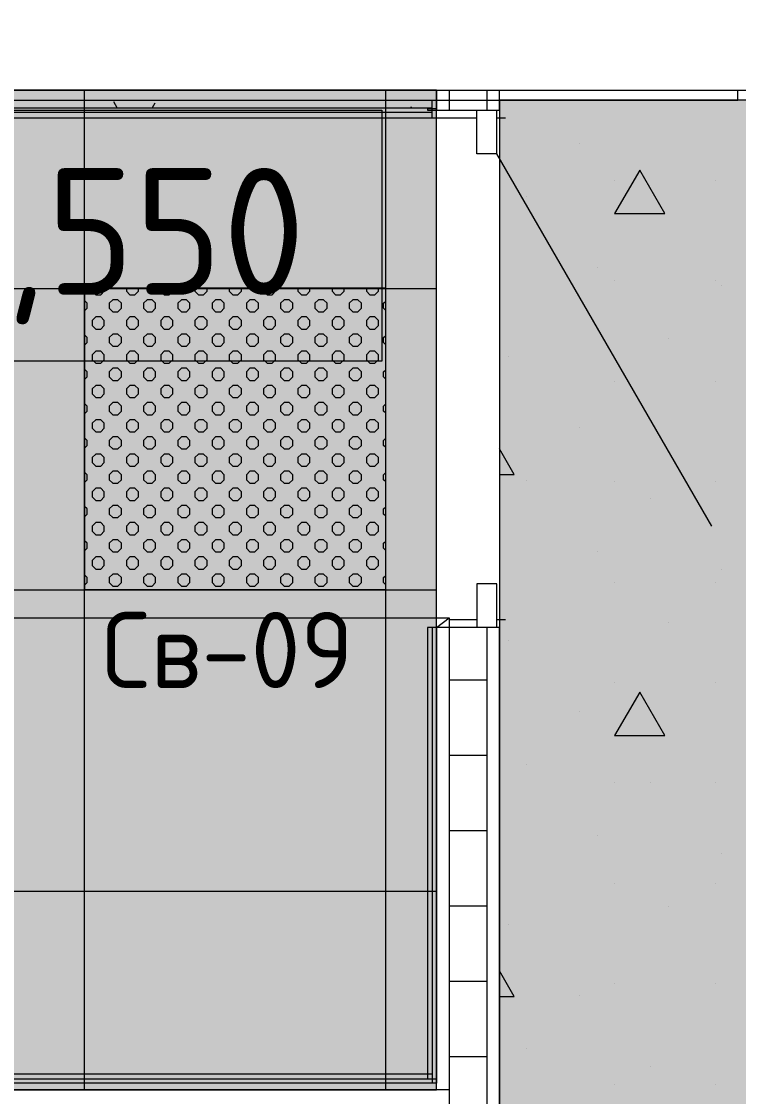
# Model space of a CAD drawing. Header units: millimetres. Extents: x -13069 to 207500, y -71366 to 56785.
# Drawn here: x 145795 to 147223, y 17349 to 19489 of the extents above; entities that cross this region are included whole.
import ezdxf

# ---------------------------------------------------------------- set-up
doc = ezdxf.new("R2010")
doc.units = ezdxf.units.MM
doc.layers.add('PDF _Подложка без мебели', color=7, linetype='Continuous')
doc.layers.add('PDF _Текст', color=7, linetype='Continuous')
doc.layers.add('PDF _Потолки', color=7, linetype='Continuous', lineweight=5, true_color=0x535353)
doc.layers.add('PDF _Ригели', color=7, linetype='Continuous', true_color=0x959595)
doc.layers.add('PDF _светильники', color=7, linetype='Continuous', true_color=0xffffff)
doc.styles.add('PDF GOST Common', font='GOST_Common.ttf')

msp = doc.modelspace()

# ---------------------------------------------------------------- linework, layer by layer
at = {"layer": 'PDF _Подложка без мебели', "lineweight": 18}
for points in [[(135486.622, 22410.943), (135410.621, 22410.943), (135486.622, 22410.943), (135486.622, 22470.941), (135410.621, 22470.941), (135486.622, 22470.941), (135486.622, 22410.943), (135486.622, 22080.941), (136789.421, 22080.941), (136789.421, 19352.841), (149722.02, 19352.841), (149722.02, 22147.842), (149690.422, 22147.842), (149690.519, 22119.644), (149838.92, 22119.644)], [(143429.521, 19352.841), (143429.521, 19332.842), (147222.02, 19332.842), (147222.02, 19352.841)], [(146622.02, 19352.841), (146622.02, 19315.341), (146622.02, 19312.841)], [(146647.02, 19352.841), (146647.02, 19312.841)], [(146722.02, 19352.841), (146722.02, 19312.841)], [(147170.024, 18484.542), (146742.021, 19225.842), (146742.021, 19312.841), (146747.02, 19312.841), (146747.02, 19352.841)], [(143457.023, 19332.842), (143457.023, 19297.842), (146613.023, 19297.842), (146613.023, 19332.842)], [(143457.023, 19317.843), (146613.023, 19317.843)], [(143457.023, 19308.843), (146613.023, 19308.843)], [(145985.52, 19317.843), (145978.923, 19329.241)], [(146060.923, 19327.041), (146055.619, 19317.843)], [(146060.923, 19327.041), (146060.923, 19327.041)], [(146060.923, 19327.041), (146060.923, 19327.041)], [(146572.123, 19317.843), (146571.324, 19319.241)], [(146622.02, 19315.341), (146604.02, 19315.341), (146604.02, 19312.841), (146702.024, 19312.841), (146742.021, 19312.841)], [(146742.021, 19225.842), (146702.024, 19225.842), (146702.024, 19312.841)], [(146613.023, 19297.842), (146702.024, 19297.842)], [(146742.021, 19297.842), (146759.019, 19297.842)], [(146702.024, 16613.742), (146702.024, 16526.742), (146742.021, 16526.742), (146742.021, 16613.742), (146747.02, 16613.742), (146747.02, 18282.842), (146742.021, 18282.842), (146742.021, 18369.842), (146702.024, 18369.842), (146702.024, 18282.842), (146604.02, 18282.842), (146604.02, 17384.341)], [(143457.023, 17377.041), (143454.521, 17375.341), (143454.521, 17384.341), (143466.52, 17384.341), (144410.52, 17384.341), (144410.52, 18292.843), (144528.52, 18292.843), (144528.52, 17384.341), (145460.52, 17384.341), (145460.52, 18292.843), (145578.52, 18292.843), (145578.52, 17384.341), (146613.023, 17384.341), (146622.02, 17384.341)], [(146613.023, 17393.344), (145587.522, 17393.344), (145587.522, 18301.843), (145451.524, 18301.843), (144537.522, 18301.843)], [(146622.02, 18282.842), (146622.02, 17384.341), (146622.02, 17375.341), (145509.52, 17375.341), (145509.52, 18243.841), (145529.521, 18243.841), (145529.521, 17375.341)], [(145587.522, 18301.843), (146647.02, 18301.843), (146647.02, 18282.842), (146647.02, 16613.742)], [(146613.023, 18282.842), (146613.023, 17393.344), (146613.023, 17375.341)], [(146621.623, 18282.842), (146647.02, 18301.843)], [(146702.024, 18297.842), (146647.02, 18297.842)], [(146742.021, 18282.842), (146702.024, 18282.842)], [(146722.02, 18282.842), (146722.02, 16613.742)], [(146759.019, 18297.842), (146742.021, 18297.842)], [(146647.02, 18178.341), (146722.02, 18178.341)], [(146647.02, 18028.341), (146722.02, 18028.341)], [(146647.02, 17878.341), (146722.02, 17878.341)], [(146647.02, 17728.341), (146722.02, 17728.341)], [(146647.02, 17578.341), (146722.02, 17578.341)], [(146647.02, 17428.341), (146722.02, 17428.341)], [(146647.02, 17362.341), (145509.52, 17362.341), (145509.52, 17375.341)]]:
    msp.add_lwpolyline(points, dxfattribs=at)
at = {"layer": 'PDF _Потолки', "color": 7, "lineweight": 13}
for points in [[(143419.523, 17362.341), (146621.623, 17362.341), (146621.623, 19352.841), (143419.523, 19352.841)], [(146747.02, 19332.842), (146747.02, 15296.041), (151385.02, 15296.041), (151385.02, 19332.842)]]:
    msp.add_lwpolyline(points, close=True, dxfattribs=at)
for points in [[(145920.622, 17362.341), (145920.622, 19352.841)], [(146520.622, 17362.341), (146520.622, 19352.841)], [(143419.523, 18957.543), (146621.623, 18957.543)], [(143419.523, 18357.543), (146621.623, 18357.543)], [(143419.523, 17757.543), (146621.623, 17757.543)]]:
    msp.add_lwpolyline(points, dxfattribs=at)
at = {"layer": 'PDF _Потолки', "color": 161, "lineweight": 20, "true_color": 0x40a5ff}
for points in [[(146906.62, 19247.543), (146906.62, 19247.543)], [(146976.622, 19173.342), (146976.622, 19173.342)], [(147176.622, 19173.342), (147176.622, 19173.342)], [(146800.621, 19141.543), (146800.621, 19141.543)], [(147048.02, 19106.143), (147048.02, 19106.143)], [(146942.021, 19000.042), (146942.021, 19000.042)], [(146976.622, 18973.342), (146976.622, 18973.342)], [(147176.622, 18973.342), (147176.622, 18973.342)], [(147189.524, 18964.743), (147189.524, 18964.743)], [(147083.421, 18858.642), (147083.421, 18858.642)], [(146765.22, 18823.342), (146765.22, 18823.342)], [(146976.622, 18773.342), (146976.622, 18773.342)], [(147176.622, 18773.342), (147176.622, 18773.342)], [(146906.62, 18681.842), (146906.62, 18681.842)], [(146747.02, 18587.243), (146776.622, 18587.243), (146747.02, 18638.442)], [(146800.621, 18575.842), (146800.621, 18575.842)], [(146976.622, 18573.342), (146976.622, 18573.342)], [(147176.622, 18573.342), (147176.622, 18573.342)], [(147048.02, 18540.441), (147048.02, 18540.441)], [(146942.021, 18434.341), (146942.021, 18434.341)], [(147189.524, 18399.041), (147189.524, 18399.041)], [(146976.622, 18373.342), (146976.622, 18373.342)], [(147176.622, 18373.342), (147176.622, 18373.342)], [(147083.421, 18292.941), (147083.421, 18292.941)], [(146765.22, 18257.641), (146765.22, 18257.641)], [(146976.622, 18173.342), (146976.622, 18173.342)], [(147176.622, 18173.342), (147176.622, 18173.342)], [(146906.62, 18116.143), (146906.62, 18116.143)], [(146800.621, 18010.144), (146800.621, 18010.144)], [(146976.622, 17973.342), (146976.622, 17973.342)], [(147048.02, 17974.743), (147048.02, 17974.743)], [(147176.622, 17973.342), (147176.622, 17973.342)], [(146942.021, 17868.743), (146942.021, 17868.743)], [(147189.524, 17833.343), (147189.524, 17833.343)], [(146976.622, 17773.342), (146976.622, 17773.342)], [(147176.622, 17773.342), (147176.622, 17773.342)], [(147083.421, 17727.243), (147083.421, 17727.243)], [(146765.22, 17691.943), (146765.22, 17691.943)], [(146747.02, 17547.943), (146776.622, 17547.943), (146747.02, 17599.243)], [(146976.622, 17573.342), (146976.622, 17573.342)], [(147176.622, 17573.342), (147176.622, 17573.342)], [(146906.62, 17550.543), (146906.62, 17550.543)], [(146800.621, 17444.442), (146800.621, 17444.442)], [(147048.02, 17409.042), (147048.02, 17409.042)], [(146976.622, 17373.342), (146976.622, 17373.342)], [(147176.622, 17373.342), (147176.622, 17373.342)]]:
    msp.add_lwpolyline(points, dxfattribs=at)
for points in [[(147026.622, 19193.441), (146976.622, 19106.842), (147076.622, 19106.842)], [(147026.622, 18154.241), (146976.622, 18067.642), (147076.622, 18067.642)]]:
    msp.add_lwpolyline(points, close=True, dxfattribs=at)
at = {"layer": 'PDF _Потолки', "color": 254, "lineweight": 0, "true_color": 0xcae6ff, "transparency": 33554559}
msp.add_solid([(143419.523, 17362.341), (143419.523, 19352.841), (146621.623, 17362.341), (146621.623, 19352.841)], dxfattribs=at)
at = {"layer": 'PDF _Потолки', "color": 7, "lineweight": 0, "true_color": 0xffffff, "transparency": 33554559}
msp.add_solid([(146747.02, 19332.842), (151385.02, 19332.842), (146747.02, 15296.041), (151385.02, 15296.041)], dxfattribs=at)
at = {"layer": 'PDF _Ригели', "lineweight": 18}
msp.add_lwpolyline([(145213.224, 18813.043), (145213.224, 19313.043), (146513.224, 19313.043), (146513.224, 18813.043)], close=True, dxfattribs=at)
at = {"layer": 'PDF _светильники', "color": 7, "lineweight": 13}
msp.add_lwpolyline([(145920.622, 18358.541), (146520.622, 18358.541), (146520.622, 18958.541), (145920.622, 18958.541)], close=True, dxfattribs=at)
at = {"layer": 'PDF _светильники', "lineweight": 20}
for points in [[(145935.923, 18958.541), (145935.923, 18952.542), (145943.022, 18945.443), (145953.019, 18945.443), (145960.02, 18952.542), (145960.02, 18958.541)], [(146004.222, 18958.541), (146004.222, 18952.542), (146011.222, 18945.443), (146021.22, 18945.443), (146028.324, 18952.542), (146028.324, 18958.541)], [(146072.422, 18958.541), (146072.422, 18952.542), (146079.521, 18945.443), (146089.524, 18945.443), (146096.623, 18952.542), (146096.623, 18958.541)], [(146140.721, 18958.541), (146140.721, 18952.542), (146147.819, 18945.443), (146157.823, 18945.443), (146164.921, 18952.542), (146164.921, 18958.541)], [(146209.019, 18958.541), (146209.019, 18952.542), (146216.124, 18945.443), (146226.121, 18945.443), (146233.219, 18952.542), (146233.219, 18958.541)], [(146277.323, 18958.541), (146277.323, 18952.542), (146284.422, 18945.443), (146294.419, 18945.443), (146301.42, 18952.542), (146301.42, 18958.541)], [(146345.622, 18958.541), (146345.622, 18952.542), (146352.72, 18945.443), (146362.724, 18945.443), (146369.725, 18952.542), (146369.725, 18958.541)], [(146413.92, 18958.541), (146413.92, 18952.542), (146420.921, 18945.443), (146430.925, 18945.443), (146438.023, 18952.542), (146438.023, 18958.541)], [(146482.225, 18958.541), (146482.225, 18952.542), (146489.219, 18945.443), (146499.223, 18945.443), (146506.321, 18952.542), (146506.321, 18958.541)], [(145920.622, 18913.143), (145925.92, 18918.441), (145925.92, 18928.442), (145920.622, 18933.642)], [(146520.622, 18914.141), (146516.319, 18918.441), (146516.319, 18928.442), (146520.622, 18932.742)], [(145920.622, 18844.842), (145925.92, 18850.143), (145925.92, 18860.144), (145920.622, 18865.441)], [(146520.622, 18845.843), (146516.319, 18850.143), (146516.319, 18860.144), (146520.622, 18864.443)], [(145920.622, 18776.544), (145925.92, 18781.842), (145925.92, 18791.842), (145920.622, 18797.143)], [(146520.622, 18777.542), (146516.319, 18781.842), (146516.319, 18791.842), (146520.622, 18796.142)], [(145920.622, 18708.242), (145925.92, 18713.543), (145925.92, 18723.541), (145920.622, 18728.842)], [(146520.622, 18709.243), (146516.319, 18713.543), (146516.319, 18723.541), (146520.622, 18727.841)], [(145920.622, 18640.042), (145925.92, 18645.242), (145925.92, 18655.242), (145920.622, 18660.543)], [(146520.622, 18640.942), (146516.319, 18645.242), (146516.319, 18655.242), (146520.622, 18659.542)], [(145920.622, 18571.743), (145925.92, 18576.943), (145925.92, 18586.941), (145920.622, 18592.242)], [(146520.622, 18572.644), (146516.319, 18576.943), (146516.319, 18586.941), (146520.622, 18591.241)], [(145920.622, 18503.442), (145925.92, 18508.743), (145925.92, 18518.743), (145920.622, 18523.944)], [(146520.622, 18504.342), (146516.319, 18508.743), (146516.319, 18518.743), (146520.622, 18523.043)], [(145920.622, 18435.144), (145925.92, 18440.441), (145925.92, 18450.442), (145920.622, 18455.642)], [(146520.622, 18436.141), (146516.319, 18440.441), (146516.319, 18450.442), (146520.622, 18454.742)], [(145920.622, 18366.842), (145925.92, 18372.143), (145925.92, 18382.144), (145920.622, 18387.441)], [(146520.622, 18367.843), (146516.319, 18372.143), (146516.319, 18382.144), (146520.622, 18386.444)]]:
    msp.add_lwpolyline(points, dxfattribs=at)
for points in [[(145994.224, 18928.442), (145987.12, 18935.443), (145977.122, 18935.443), (145970.024, 18928.442), (145970.024, 18918.441), (145977.122, 18911.343), (145987.12, 18911.343), (145994.224, 18918.441)], [(146062.425, 18928.442), (146055.424, 18935.443), (146045.42, 18935.443), (146038.322, 18928.442), (146038.322, 18918.441), (146045.42, 18911.343), (146055.424, 18911.343), (146062.425, 18918.441)], [(146130.723, 18928.442), (146123.722, 18935.443), (146113.725, 18935.443), (146106.62, 18928.442), (146106.62, 18918.441), (146113.725, 18911.343), (146123.722, 18911.343), (146130.723, 18918.441)], [(146199.021, 18928.442), (146191.923, 18935.443), (146181.919, 18935.443), (146174.925, 18928.442), (146174.925, 18918.441), (146181.919, 18911.343), (146191.923, 18911.343), (146199.021, 18918.441)], [(146267.32, 18928.442), (146260.221, 18935.443), (146250.224, 18935.443), (146243.223, 18928.442), (146243.223, 18918.441), (146250.224, 18911.343), (146260.221, 18911.343), (146267.32, 18918.441)], [(146335.624, 18928.442), (146328.52, 18935.443), (146318.522, 18935.443), (146311.424, 18928.442), (146311.424, 18918.441), (146318.522, 18911.343), (146328.52, 18911.343), (146335.624, 18918.441)], [(146403.923, 18928.442), (146396.824, 18935.443), (146386.821, 18935.443), (146379.722, 18928.442), (146379.722, 18918.441), (146386.821, 18911.343), (146396.824, 18911.343), (146403.923, 18918.441)], [(146472.221, 18928.442), (146465.123, 18935.443), (146455.119, 18935.443), (146448.02, 18928.442), (146448.02, 18918.441), (146455.119, 18911.343), (146465.123, 18911.343), (146472.221, 18918.441)], [(145960.02, 18894.241), (145953.019, 18901.342), (145943.022, 18901.342), (145935.923, 18894.241), (145935.923, 18884.243), (145943.022, 18877.142), (145953.019, 18877.142), (145960.02, 18884.243)], [(146028.324, 18894.241), (146021.22, 18901.342), (146011.222, 18901.342), (146004.222, 18894.241), (146004.222, 18884.243), (146011.222, 18877.142), (146021.22, 18877.142), (146028.324, 18884.243)], [(146096.623, 18894.241), (146089.524, 18901.342), (146079.521, 18901.342), (146072.422, 18894.241), (146072.422, 18884.243), (146079.521, 18877.142), (146089.524, 18877.142), (146096.623, 18884.243)], [(146164.921, 18894.241), (146157.823, 18901.342), (146147.819, 18901.342), (146140.721, 18894.241), (146140.721, 18884.243), (146147.819, 18877.142), (146157.823, 18877.142), (146164.921, 18884.243)], [(146233.219, 18894.241), (146226.121, 18901.342), (146216.124, 18901.342), (146209.019, 18894.241), (146209.019, 18884.243), (146216.124, 18877.142), (146226.121, 18877.142), (146233.219, 18884.243)], [(146301.42, 18894.241), (146294.419, 18901.342), (146284.422, 18901.342), (146277.323, 18894.241), (146277.323, 18884.243), (146284.422, 18877.142), (146294.419, 18877.142), (146301.42, 18884.243)], [(146369.725, 18894.241), (146362.724, 18901.342), (146352.72, 18901.342), (146345.622, 18894.241), (146345.622, 18884.243), (146352.72, 18877.142), (146362.724, 18877.142), (146369.725, 18884.243)], [(146438.023, 18894.241), (146430.925, 18901.342), (146420.921, 18901.342), (146413.92, 18894.241), (146413.92, 18884.243), (146420.921, 18877.142), (146430.925, 18877.142), (146438.023, 18884.243)], [(146506.321, 18894.241), (146499.223, 18901.342), (146489.219, 18901.342), (146482.225, 18894.241), (146482.225, 18884.243), (146489.219, 18877.142), (146499.223, 18877.142), (146506.321, 18884.243)], [(145994.224, 18860.144), (145987.12, 18867.141), (145977.122, 18867.141), (145970.024, 18860.144), (145970.024, 18850.143), (145977.122, 18843.041), (145987.12, 18843.041), (145994.224, 18850.143)], [(146062.425, 18860.144), (146055.424, 18867.141), (146045.42, 18867.141), (146038.322, 18860.144), (146038.322, 18850.143), (146045.42, 18843.041), (146055.424, 18843.041), (146062.425, 18850.143)], [(146130.723, 18860.144), (146123.722, 18867.141), (146113.725, 18867.141), (146106.62, 18860.144), (146106.62, 18850.143), (146113.725, 18843.041), (146123.722, 18843.041), (146130.723, 18850.143)], [(146199.021, 18860.144), (146191.923, 18867.141), (146181.919, 18867.141), (146174.925, 18860.144), (146174.925, 18850.143), (146181.919, 18843.041), (146191.923, 18843.041), (146199.021, 18850.143)], [(146267.32, 18860.144), (146260.221, 18867.141), (146250.224, 18867.141), (146243.223, 18860.144), (146243.223, 18850.143), (146250.224, 18843.041), (146260.221, 18843.041), (146267.32, 18850.143)], [(146335.624, 18860.144), (146328.52, 18867.141), (146318.522, 18867.141), (146311.424, 18860.144), (146311.424, 18850.143), (146318.522, 18843.041), (146328.52, 18843.041), (146335.624, 18850.143)], [(146403.923, 18860.144), (146396.824, 18867.141), (146386.821, 18867.141), (146379.722, 18860.144), (146379.722, 18850.143), (146386.821, 18843.041), (146396.824, 18843.041), (146403.923, 18850.143)], [(146472.221, 18860.144), (146465.123, 18867.141), (146455.119, 18867.141), (146448.02, 18860.144), (146448.02, 18850.143), (146455.119, 18843.041), (146465.123, 18843.041), (146472.221, 18850.143)], [(145960.02, 18825.942), (145953.019, 18833.041), (145943.022, 18833.041), (145935.923, 18825.942), (145935.923, 18815.942), (145943.022, 18808.941), (145953.019, 18808.941), (145960.02, 18815.942)], [(146028.324, 18825.942), (146021.22, 18833.041), (146011.222, 18833.041), (146004.222, 18825.942), (146004.222, 18815.942), (146011.222, 18808.941), (146021.22, 18808.941), (146028.324, 18815.942)], [(146096.623, 18825.942), (146089.524, 18833.041), (146079.521, 18833.041), (146072.422, 18825.942), (146072.422, 18815.942), (146079.521, 18808.941), (146089.524, 18808.941), (146096.623, 18815.942)], [(146164.921, 18825.942), (146157.823, 18833.041), (146147.819, 18833.041), (146140.721, 18825.942), (146140.721, 18815.942), (146147.819, 18808.941), (146157.823, 18808.941), (146164.921, 18815.942)], [(146233.219, 18825.942), (146226.121, 18833.041), (146216.124, 18833.041), (146209.019, 18825.942), (146209.019, 18815.942), (146216.124, 18808.941), (146226.121, 18808.941), (146233.219, 18815.942)], [(146301.42, 18825.942), (146294.419, 18833.041), (146284.422, 18833.041), (146277.323, 18825.942), (146277.323, 18815.942), (146284.422, 18808.941), (146294.419, 18808.941), (146301.42, 18815.942)], [(146369.725, 18825.942), (146362.724, 18833.041), (146352.72, 18833.041), (146345.622, 18825.942), (146345.622, 18815.942), (146352.72, 18808.941), (146362.724, 18808.941), (146369.725, 18815.942)], [(146438.023, 18825.942), (146430.925, 18833.041), (146420.921, 18833.041), (146413.92, 18825.942), (146413.92, 18815.942), (146420.921, 18808.941), (146430.925, 18808.941), (146438.023, 18815.942)], [(146506.321, 18825.942), (146499.223, 18833.041), (146489.219, 18833.041), (146482.225, 18825.942), (146482.225, 18815.942), (146489.219, 18808.941), (146499.223, 18808.941), (146506.321, 18815.942)], [(145994.224, 18791.842), (145987.12, 18798.944), (145977.122, 18798.944), (145970.024, 18791.842), (145970.024, 18781.842), (145977.122, 18774.743), (145987.12, 18774.743), (145994.224, 18781.842)], [(146062.425, 18791.842), (146055.424, 18798.944), (146045.42, 18798.944), (146038.322, 18791.842), (146038.322, 18781.842), (146045.42, 18774.743), (146055.424, 18774.743), (146062.425, 18781.842)], [(146130.723, 18791.842), (146123.722, 18798.944), (146113.725, 18798.944), (146106.62, 18791.842), (146106.62, 18781.842), (146113.725, 18774.743), (146123.722, 18774.743), (146130.723, 18781.842)], [(146199.021, 18791.842), (146191.923, 18798.944), (146181.919, 18798.944), (146174.925, 18791.842), (146174.925, 18781.842), (146181.919, 18774.743), (146191.923, 18774.743), (146199.021, 18781.842)], [(146267.32, 18791.842), (146260.221, 18798.944), (146250.224, 18798.944), (146243.223, 18791.842), (146243.223, 18781.842), (146250.224, 18774.743), (146260.221, 18774.743), (146267.32, 18781.842)], [(146335.624, 18791.842), (146328.52, 18798.944), (146318.522, 18798.944), (146311.424, 18791.842), (146311.424, 18781.842), (146318.522, 18774.743), (146328.52, 18774.743), (146335.624, 18781.842)], [(146403.923, 18791.842), (146396.824, 18798.944), (146386.821, 18798.944), (146379.722, 18791.842), (146379.722, 18781.842), (146386.821, 18774.743), (146396.824, 18774.743), (146403.923, 18781.842)], [(146472.221, 18791.842), (146465.123, 18798.944), (146455.119, 18798.944), (146448.02, 18791.842), (146448.02, 18781.842), (146455.119, 18774.743), (146465.123, 18774.743), (146472.221, 18781.842)], [(145960.02, 18757.742), (145953.019, 18764.743), (145943.022, 18764.743), (145935.923, 18757.742), (145935.923, 18747.741), (145943.022, 18740.643), (145953.019, 18740.643), (145960.02, 18747.741)], [(146028.324, 18757.742), (146021.22, 18764.743), (146011.222, 18764.743), (146004.222, 18757.742), (146004.222, 18747.741), (146011.222, 18740.643), (146021.22, 18740.643), (146028.324, 18747.741)], [(146096.623, 18757.742), (146089.524, 18764.743), (146079.521, 18764.743), (146072.422, 18757.742), (146072.422, 18747.741), (146079.521, 18740.643), (146089.524, 18740.643), (146096.623, 18747.741)], [(146164.921, 18757.742), (146157.823, 18764.743), (146147.819, 18764.743), (146140.721, 18757.742), (146140.721, 18747.741), (146147.819, 18740.643), (146157.823, 18740.643), (146164.921, 18747.741)], [(146233.219, 18757.742), (146226.121, 18764.743), (146216.124, 18764.743), (146209.019, 18757.742), (146209.019, 18747.741), (146216.124, 18740.643), (146226.121, 18740.643), (146233.219, 18747.741)], [(146301.42, 18757.742), (146294.419, 18764.743), (146284.422, 18764.743), (146277.323, 18757.742), (146277.323, 18747.741), (146284.422, 18740.643), (146294.419, 18740.643), (146301.42, 18747.741)], [(146369.725, 18757.742), (146362.724, 18764.743), (146352.72, 18764.743), (146345.622, 18757.742), (146345.622, 18747.741), (146352.72, 18740.643), (146362.724, 18740.643), (146369.725, 18747.741)], [(146438.023, 18757.742), (146430.925, 18764.743), (146420.921, 18764.743), (146413.92, 18757.742), (146413.92, 18747.741), (146420.921, 18740.643), (146430.925, 18740.643), (146438.023, 18747.741)], [(146506.321, 18757.742), (146499.223, 18764.743), (146489.219, 18764.743), (146482.225, 18757.742), (146482.225, 18747.741), (146489.219, 18740.643), (146499.223, 18740.643), (146506.321, 18747.741)], [(145994.224, 18723.541), (145987.12, 18730.642), (145977.122, 18730.642), (145970.024, 18723.541), (145970.024, 18713.543), (145977.122, 18706.442), (145987.12, 18706.442), (145994.224, 18713.543)], [(146062.425, 18723.541), (146055.424, 18730.642), (146045.42, 18730.642), (146038.322, 18723.541), (146038.322, 18713.543), (146045.42, 18706.442), (146055.424, 18706.442), (146062.425, 18713.543)], [(146130.723, 18723.541), (146123.722, 18730.642), (146113.725, 18730.642), (146106.62, 18723.541), (146106.62, 18713.543), (146113.725, 18706.442), (146123.722, 18706.442), (146130.723, 18713.543)], [(146199.021, 18723.541), (146191.923, 18730.642), (146181.919, 18730.642), (146174.925, 18723.541), (146174.925, 18713.543), (146181.919, 18706.442), (146191.923, 18706.442), (146199.021, 18713.543)], [(146267.32, 18723.541), (146260.221, 18730.642), (146250.224, 18730.642), (146243.223, 18723.541), (146243.223, 18713.543), (146250.224, 18706.442), (146260.221, 18706.442), (146267.32, 18713.543)], [(146335.624, 18723.541), (146328.52, 18730.642), (146318.522, 18730.642), (146311.424, 18723.541), (146311.424, 18713.543), (146318.522, 18706.442), (146328.52, 18706.442), (146335.624, 18713.543)], [(146403.923, 18723.541), (146396.824, 18730.642), (146386.821, 18730.642), (146379.722, 18723.541), (146379.722, 18713.543), (146386.821, 18706.442), (146396.824, 18706.442), (146403.923, 18713.543)], [(146472.221, 18723.541), (146465.123, 18730.642), (146455.119, 18730.642), (146448.02, 18723.541), (146448.02, 18713.543), (146455.119, 18706.442), (146465.123, 18706.442), (146472.221, 18713.543)], [(145960.02, 18689.443), (145953.019, 18696.441), (145943.022, 18696.441), (145935.923, 18689.443), (145935.923, 18679.443), (145943.022, 18672.341), (145953.019, 18672.341), (145960.02, 18679.443)], [(146028.324, 18689.443), (146021.22, 18696.441), (146011.222, 18696.441), (146004.222, 18689.443), (146004.222, 18679.443), (146011.222, 18672.341), (146021.22, 18672.341), (146028.324, 18679.443)], [(146096.623, 18689.443), (146089.524, 18696.441), (146079.521, 18696.441), (146072.422, 18689.443), (146072.422, 18679.443), (146079.521, 18672.341), (146089.524, 18672.341), (146096.623, 18679.443)], [(146164.921, 18689.443), (146157.823, 18696.441), (146147.819, 18696.441), (146140.721, 18689.443), (146140.721, 18679.443), (146147.819, 18672.341), (146157.823, 18672.341), (146164.921, 18679.443)], [(146233.219, 18689.443), (146226.121, 18696.441), (146216.124, 18696.441), (146209.019, 18689.443), (146209.019, 18679.443), (146216.124, 18672.341), (146226.121, 18672.341), (146233.219, 18679.443)], [(146301.42, 18689.443), (146294.419, 18696.441), (146284.422, 18696.441), (146277.323, 18689.443), (146277.323, 18679.443), (146284.422, 18672.341), (146294.419, 18672.341), (146301.42, 18679.443)], [(146369.725, 18689.443), (146362.724, 18696.441), (146352.72, 18696.441), (146345.622, 18689.443), (146345.622, 18679.443), (146352.72, 18672.341), (146362.724, 18672.341), (146369.725, 18679.443)], [(146438.023, 18689.443), (146430.925, 18696.441), (146420.921, 18696.441), (146413.92, 18689.443), (146413.92, 18679.443), (146420.921, 18672.341), (146430.925, 18672.341), (146438.023, 18679.443)], [(146506.321, 18689.443), (146499.223, 18696.441), (146489.219, 18696.441), (146482.225, 18689.443), (146482.225, 18679.443), (146489.219, 18672.341), (146499.223, 18672.341), (146506.321, 18679.443)], [(145994.224, 18655.242), (145987.12, 18662.341), (145977.122, 18662.341), (145970.024, 18655.242), (145970.024, 18645.242), (145977.122, 18638.241), (145987.12, 18638.241), (145994.224, 18645.242)], [(146062.425, 18655.242), (146055.424, 18662.341), (146045.42, 18662.341), (146038.322, 18655.242), (146038.322, 18645.242), (146045.42, 18638.241), (146055.424, 18638.241), (146062.425, 18645.242)], [(146130.723, 18655.242), (146123.722, 18662.341), (146113.725, 18662.341), (146106.62, 18655.242), (146106.62, 18645.242), (146113.725, 18638.241), (146123.722, 18638.241), (146130.723, 18645.242)], [(146199.021, 18655.242), (146191.923, 18662.341), (146181.919, 18662.341), (146174.925, 18655.242), (146174.925, 18645.242), (146181.919, 18638.241), (146191.923, 18638.241), (146199.021, 18645.242)], [(146267.32, 18655.242), (146260.221, 18662.341), (146250.224, 18662.341), (146243.223, 18655.242), (146243.223, 18645.242), (146250.224, 18638.241), (146260.221, 18638.241), (146267.32, 18645.242)], [(146335.624, 18655.242), (146328.52, 18662.341), (146318.522, 18662.341), (146311.424, 18655.242), (146311.424, 18645.242), (146318.522, 18638.241), (146328.52, 18638.241), (146335.624, 18645.242)], [(146403.923, 18655.242), (146396.824, 18662.341), (146386.821, 18662.341), (146379.722, 18655.242), (146379.722, 18645.242), (146386.821, 18638.241), (146396.824, 18638.241), (146403.923, 18645.242)], [(146472.221, 18655.242), (146465.123, 18662.341), (146455.119, 18662.341), (146448.02, 18655.242), (146448.02, 18645.242), (146455.119, 18638.241), (146465.123, 18638.241), (146472.221, 18645.242)], [(145960.02, 18621.142), (145953.019, 18628.243), (145943.022, 18628.243), (145935.923, 18621.142), (145935.923, 18611.141), (145943.022, 18604.043), (145953.019, 18604.043), (145960.02, 18611.141)], [(146028.324, 18621.142), (146021.22, 18628.243), (146011.222, 18628.243), (146004.222, 18621.142), (146004.222, 18611.141), (146011.222, 18604.043), (146021.22, 18604.043), (146028.324, 18611.141)], [(146096.623, 18621.142), (146089.524, 18628.243), (146079.521, 18628.243), (146072.422, 18621.142), (146072.422, 18611.141), (146079.521, 18604.043), (146089.524, 18604.043), (146096.623, 18611.141)], [(146164.921, 18621.142), (146157.823, 18628.243), (146147.819, 18628.243), (146140.721, 18621.142), (146140.721, 18611.141), (146147.819, 18604.043), (146157.823, 18604.043), (146164.921, 18611.141)], [(146233.219, 18621.142), (146226.121, 18628.243), (146216.124, 18628.243), (146209.019, 18621.142), (146209.019, 18611.141), (146216.124, 18604.043), (146226.121, 18604.043), (146233.219, 18611.141)], [(146301.42, 18621.142), (146294.419, 18628.243), (146284.422, 18628.243), (146277.323, 18621.142), (146277.323, 18611.141), (146284.422, 18604.043), (146294.419, 18604.043), (146301.42, 18611.141)], [(146369.725, 18621.142), (146362.724, 18628.243), (146352.72, 18628.243), (146345.622, 18621.142), (146345.622, 18611.141), (146352.72, 18604.043), (146362.724, 18604.043), (146369.725, 18611.141)], [(146438.023, 18621.142), (146430.925, 18628.243), (146420.921, 18628.243), (146413.92, 18621.142), (146413.92, 18611.141), (146420.921, 18604.043), (146430.925, 18604.043), (146438.023, 18611.141)], [(146506.321, 18621.142), (146499.223, 18628.243), (146489.219, 18628.243), (146482.225, 18621.142), (146482.225, 18611.141), (146489.219, 18604.043), (146499.223, 18604.043), (146506.321, 18611.141)], [(145994.224, 18586.941), (145987.12, 18594.042), (145977.122, 18594.042), (145970.024, 18586.941), (145970.024, 18576.943), (145977.122, 18569.943), (145987.12, 18569.943), (145994.224, 18576.943)], [(146062.425, 18586.941), (146055.424, 18594.042), (146045.42, 18594.042), (146038.322, 18586.941), (146038.322, 18576.943), (146045.42, 18569.943), (146055.424, 18569.943), (146062.425, 18576.943)], [(146130.723, 18586.941), (146123.722, 18594.042), (146113.725, 18594.042), (146106.62, 18586.941), (146106.62, 18576.943), (146113.725, 18569.943), (146123.722, 18569.943), (146130.723, 18576.943)], [(146199.021, 18586.941), (146191.923, 18594.042), (146181.919, 18594.042), (146174.925, 18586.941), (146174.925, 18576.943), (146181.919, 18569.943), (146191.923, 18569.943), (146199.021, 18576.943)], [(146267.32, 18586.941), (146260.221, 18594.042), (146250.224, 18594.042), (146243.223, 18586.941), (146243.223, 18576.943), (146250.224, 18569.943), (146260.221, 18569.943), (146267.32, 18576.943)], [(146335.624, 18586.941), (146328.52, 18594.042), (146318.522, 18594.042), (146311.424, 18586.941), (146311.424, 18576.943), (146318.522, 18569.943), (146328.52, 18569.943), (146335.624, 18576.943)], [(146403.923, 18586.941), (146396.824, 18594.042), (146386.821, 18594.042), (146379.722, 18586.941), (146379.722, 18576.943), (146386.821, 18569.943), (146396.824, 18569.943), (146403.923, 18576.943)], [(146472.221, 18586.941), (146465.123, 18594.042), (146455.119, 18594.042), (146448.02, 18586.941), (146448.02, 18576.943), (146455.119, 18569.943), (146465.123, 18569.943), (146472.221, 18576.943)], [(145960.02, 18552.841), (145953.019, 18559.942), (145943.022, 18559.942), (145935.923, 18552.841), (145935.923, 18542.843), (145943.022, 18535.742), (145953.019, 18535.742), (145960.02, 18542.843)], [(146028.324, 18552.841), (146021.22, 18559.942), (146011.222, 18559.942), (146004.222, 18552.841), (146004.222, 18542.843), (146011.222, 18535.742), (146021.22, 18535.742), (146028.324, 18542.843)], [(146096.623, 18552.841), (146089.524, 18559.942), (146079.521, 18559.942), (146072.422, 18552.841), (146072.422, 18542.843), (146079.521, 18535.742), (146089.524, 18535.742), (146096.623, 18542.843)], [(146164.921, 18552.841), (146157.823, 18559.942), (146147.819, 18559.942), (146140.721, 18552.841), (146140.721, 18542.843), (146147.819, 18535.742), (146157.823, 18535.742), (146164.921, 18542.843)], [(146233.219, 18552.841), (146226.121, 18559.942), (146216.124, 18559.942), (146209.019, 18552.841), (146209.019, 18542.843), (146216.124, 18535.742), (146226.121, 18535.742), (146233.219, 18542.843)], [(146301.42, 18552.841), (146294.419, 18559.942), (146284.422, 18559.942), (146277.323, 18552.841), (146277.323, 18542.843), (146284.422, 18535.742), (146294.419, 18535.742), (146301.42, 18542.843)], [(146369.725, 18552.841), (146362.724, 18559.942), (146352.72, 18559.942), (146345.622, 18552.841), (146345.622, 18542.843), (146352.72, 18535.742), (146362.724, 18535.742), (146369.725, 18542.843)], [(146438.023, 18552.841), (146430.925, 18559.942), (146420.921, 18559.942), (146413.92, 18552.841), (146413.92, 18542.843), (146420.921, 18535.742), (146430.925, 18535.742), (146438.023, 18542.843)], [(146506.321, 18552.841), (146499.223, 18559.942), (146489.219, 18559.942), (146482.225, 18552.841), (146482.225, 18542.843), (146489.219, 18535.742), (146499.223, 18535.742), (146506.321, 18542.843)], [(145994.224, 18518.743), (145987.12, 18525.741), (145977.122, 18525.741), (145970.024, 18518.743), (145970.024, 18508.743), (145977.122, 18501.641), (145987.12, 18501.641), (145994.224, 18508.743)], [(146062.425, 18518.743), (146055.424, 18525.741), (146045.42, 18525.741), (146038.322, 18518.743), (146038.322, 18508.743), (146045.42, 18501.641), (146055.424, 18501.641), (146062.425, 18508.743)], [(146130.723, 18518.743), (146123.722, 18525.741), (146113.725, 18525.741), (146106.62, 18518.743), (146106.62, 18508.743), (146113.725, 18501.641), (146123.722, 18501.641), (146130.723, 18508.743)], [(146199.021, 18518.743), (146191.923, 18525.741), (146181.919, 18525.741), (146174.925, 18518.743), (146174.925, 18508.743), (146181.919, 18501.641), (146191.923, 18501.641), (146199.021, 18508.743)], [(146267.32, 18518.743), (146260.221, 18525.741), (146250.224, 18525.741), (146243.223, 18518.743), (146243.223, 18508.743), (146250.224, 18501.641), (146260.221, 18501.641), (146267.32, 18508.743)], [(146335.624, 18518.743), (146328.52, 18525.741), (146318.522, 18525.741), (146311.424, 18518.743), (146311.424, 18508.743), (146318.522, 18501.641), (146328.52, 18501.641), (146335.624, 18508.743)], [(146403.923, 18518.743), (146396.824, 18525.741), (146386.821, 18525.741), (146379.722, 18518.743), (146379.722, 18508.743), (146386.821, 18501.641), (146396.824, 18501.641), (146403.923, 18508.743)], [(146472.221, 18518.743), (146465.123, 18525.741), (146455.119, 18525.741), (146448.02, 18518.743), (146448.02, 18508.743), (146455.119, 18501.641), (146465.123, 18501.641), (146472.221, 18508.743)], [(145960.02, 18484.542), (145953.019, 18491.641), (145943.022, 18491.641), (145935.923, 18484.542), (145935.923, 18474.542), (145943.022, 18467.443), (145953.019, 18467.443), (145960.02, 18474.542)], [(146028.324, 18484.542), (146021.22, 18491.641), (146011.222, 18491.641), (146004.222, 18484.542), (146004.222, 18474.542), (146011.222, 18467.443), (146021.22, 18467.443), (146028.324, 18474.542)], [(146096.623, 18484.542), (146089.524, 18491.641), (146079.521, 18491.641), (146072.422, 18484.542), (146072.422, 18474.542), (146079.521, 18467.443), (146089.524, 18467.443), (146096.623, 18474.542)], [(146164.921, 18484.542), (146157.823, 18491.641), (146147.819, 18491.641), (146140.721, 18484.542), (146140.721, 18474.542), (146147.819, 18467.443), (146157.823, 18467.443), (146164.921, 18474.542)], [(146233.219, 18484.542), (146226.121, 18491.641), (146216.124, 18491.641), (146209.019, 18484.542), (146209.019, 18474.542), (146216.124, 18467.443), (146226.121, 18467.443), (146233.219, 18474.542)], [(146301.42, 18484.542), (146294.419, 18491.641), (146284.422, 18491.641), (146277.323, 18484.542), (146277.323, 18474.542), (146284.422, 18467.443), (146294.419, 18467.443), (146301.42, 18474.542)], [(146369.725, 18484.542), (146362.724, 18491.641), (146352.72, 18491.641), (146345.622, 18484.542), (146345.622, 18474.542), (146352.72, 18467.443), (146362.724, 18467.443), (146369.725, 18474.542)], [(146438.023, 18484.542), (146430.925, 18491.641), (146420.921, 18491.641), (146413.92, 18484.542), (146413.92, 18474.542), (146420.921, 18467.443), (146430.925, 18467.443), (146438.023, 18474.542)], [(146506.321, 18484.542), (146499.223, 18491.641), (146489.219, 18491.641), (146482.225, 18484.542), (146482.225, 18474.542), (146489.219, 18467.443), (146499.223, 18467.443), (146506.321, 18474.542)], [(145994.224, 18450.442), (145987.12, 18457.443), (145977.122, 18457.443), (145970.024, 18450.442), (145970.024, 18440.441), (145977.122, 18433.343), (145987.12, 18433.343), (145994.224, 18440.441)], [(146062.425, 18450.442), (146055.424, 18457.443), (146045.42, 18457.443), (146038.322, 18450.442), (146038.322, 18440.441), (146045.42, 18433.343), (146055.424, 18433.343), (146062.425, 18440.441)], [(146130.723, 18450.442), (146123.722, 18457.443), (146113.725, 18457.443), (146106.62, 18450.442), (146106.62, 18440.441), (146113.725, 18433.343), (146123.722, 18433.343), (146130.723, 18440.441)], [(146199.021, 18450.442), (146191.923, 18457.443), (146181.919, 18457.443), (146174.925, 18450.442), (146174.925, 18440.441), (146181.919, 18433.343), (146191.923, 18433.343), (146199.021, 18440.441)], [(146267.32, 18450.442), (146260.221, 18457.443), (146250.224, 18457.443), (146243.223, 18450.442), (146243.223, 18440.441), (146250.224, 18433.343), (146260.221, 18433.343), (146267.32, 18440.441)], [(146335.624, 18450.442), (146328.52, 18457.443), (146318.522, 18457.443), (146311.424, 18450.442), (146311.424, 18440.441), (146318.522, 18433.343), (146328.52, 18433.343), (146335.624, 18440.441)], [(146403.923, 18450.442), (146396.824, 18457.443), (146386.821, 18457.443), (146379.722, 18450.442), (146379.722, 18440.441), (146386.821, 18433.343), (146396.824, 18433.343), (146403.923, 18440.441)], [(146472.221, 18450.442), (146465.123, 18457.443), (146455.119, 18457.443), (146448.02, 18450.442), (146448.02, 18440.441), (146455.119, 18433.343), (146465.123, 18433.343), (146472.221, 18440.441)], [(145960.02, 18416.241), (145953.019, 18423.342), (145943.022, 18423.342), (145935.923, 18416.241), (145935.923, 18406.243), (145943.022, 18399.243), (145953.019, 18399.243), (145960.02, 18406.243)], [(146028.324, 18416.241), (146021.22, 18423.342), (146011.222, 18423.342), (146004.222, 18416.241), (146004.222, 18406.243), (146011.222, 18399.243), (146021.22, 18399.243), (146028.324, 18406.243)], [(146096.623, 18416.241), (146089.524, 18423.342), (146079.521, 18423.342), (146072.422, 18416.241), (146072.422, 18406.243), (146079.521, 18399.243), (146089.524, 18399.243), (146096.623, 18406.243)], [(146164.921, 18416.241), (146157.823, 18423.342), (146147.819, 18423.342), (146140.721, 18416.241), (146140.721, 18406.243), (146147.819, 18399.243), (146157.823, 18399.243), (146164.921, 18406.243)], [(146233.219, 18416.241), (146226.121, 18423.342), (146216.124, 18423.342), (146209.019, 18416.241), (146209.019, 18406.243), (146216.124, 18399.243), (146226.121, 18399.243), (146233.219, 18406.243)], [(146301.42, 18416.241), (146294.419, 18423.342), (146284.422, 18423.342), (146277.323, 18416.241), (146277.323, 18406.243), (146284.422, 18399.243), (146294.419, 18399.243), (146301.42, 18406.243)], [(146369.725, 18416.241), (146362.724, 18423.342), (146352.72, 18423.342), (146345.622, 18416.241), (146345.622, 18406.243), (146352.72, 18399.243), (146362.724, 18399.243), (146369.725, 18406.243)], [(146438.023, 18416.241), (146430.925, 18423.342), (146420.921, 18423.342), (146413.92, 18416.241), (146413.92, 18406.243), (146420.921, 18399.243), (146430.925, 18399.243), (146438.023, 18406.243)], [(146506.321, 18416.241), (146499.223, 18423.342), (146489.219, 18423.342), (146482.225, 18416.241), (146482.225, 18406.243), (146489.219, 18399.243), (146499.223, 18399.243), (146506.321, 18406.243)], [(145994.224, 18382.144), (145987.12, 18389.242), (145977.122, 18389.242), (145970.024, 18382.144), (145970.024, 18372.143), (145977.122, 18365.042), (145987.12, 18365.042), (145994.224, 18372.143)], [(146062.425, 18382.144), (146055.424, 18389.242), (146045.42, 18389.242), (146038.322, 18382.144), (146038.322, 18372.143), (146045.42, 18365.042), (146055.424, 18365.042), (146062.425, 18372.143)], [(146130.723, 18382.144), (146123.722, 18389.242), (146113.725, 18389.242), (146106.62, 18382.144), (146106.62, 18372.143), (146113.725, 18365.042), (146123.722, 18365.042), (146130.723, 18372.143)], [(146199.021, 18382.144), (146191.923, 18389.242), (146181.919, 18389.242), (146174.925, 18382.144), (146174.925, 18372.143), (146181.919, 18365.042), (146191.923, 18365.042), (146199.021, 18372.143)], [(146267.32, 18382.144), (146260.221, 18389.242), (146250.224, 18389.242), (146243.223, 18382.144), (146243.223, 18372.143), (146250.224, 18365.042), (146260.221, 18365.042), (146267.32, 18372.143)], [(146335.624, 18382.144), (146328.52, 18389.242), (146318.522, 18389.242), (146311.424, 18382.144), (146311.424, 18372.143), (146318.522, 18365.042), (146328.52, 18365.042), (146335.624, 18372.143)], [(146403.923, 18382.144), (146396.824, 18389.242), (146386.821, 18389.242), (146379.722, 18382.144), (146379.722, 18372.143), (146386.821, 18365.042), (146396.824, 18365.042), (146403.923, 18372.143)], [(146472.221, 18382.144), (146465.123, 18389.242), (146455.119, 18389.242), (146448.02, 18382.144), (146448.02, 18372.143), (146455.119, 18365.042), (146465.123, 18365.042), (146472.221, 18372.143)]]:
    msp.add_lwpolyline(points, close=True, dxfattribs=at)
at = {"layer": 'PDF _светильники', "color": 53, "lineweight": 0, "true_color": 0xf7e046, "transparency": 33554559}
msp.add_solid([(145920.622, 18358.541), (146520.622, 18358.541), (145920.622, 18958.541), (146520.622, 18958.541)], dxfattribs=at)

# ---------------------------------------------------------------- texts
at = {"layer": 'PDF _Текст', "color": 252, "true_color": 0x959595, "insert": (145434.433, 19042.076), "char_height": 252.5097, "attachment_point": 4, "style": 'PDF GOST Common'}
msp.add_mtext('+2,550', dxfattribs=at)
at = {"layer": 'PDF _Текст', "insert": (145955.489, 18238.002), "char_height": 151.5063, "attachment_point": 4, "style": 'PDF GOST Common'}
msp.add_mtext('Св-09', dxfattribs=at)

doc.saveas('drawing.dxf')
